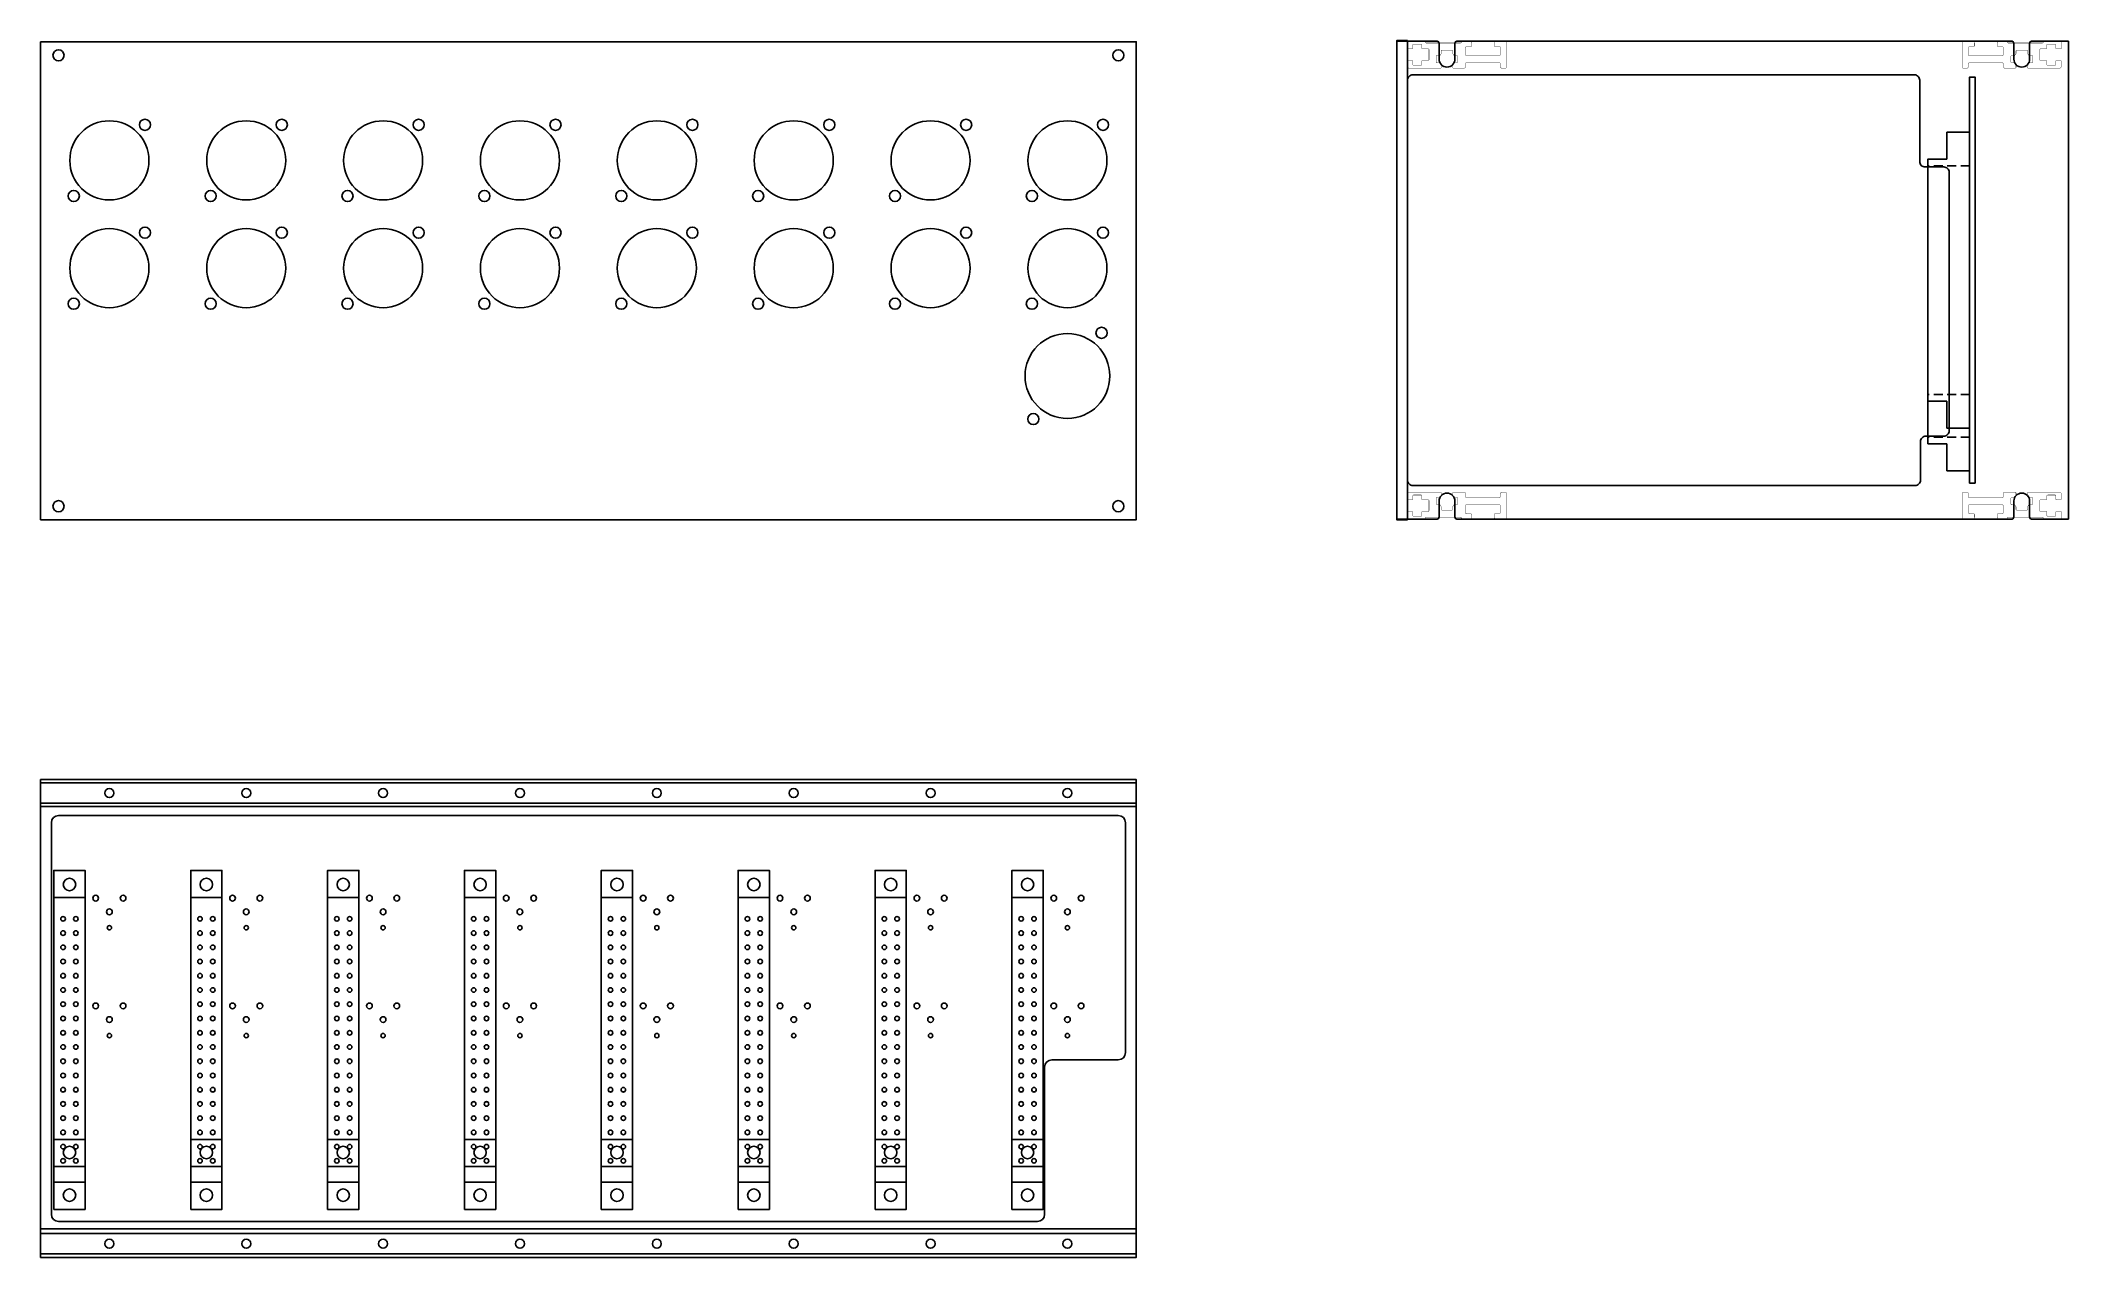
# Model space of a CAD drawing. Header units: inches. Extents: x 62 to 627, y 35 to 374.
import ezdxf

# ---------------------------------------------------------------- set-up
doc = ezdxf.new("R2010")
doc.units = ezdxf.units.IN
doc.header["$MEASUREMENT"] = 0
doc.linetypes.add('DASHED2', pattern=[0.375, 0.25, -0.125])
for name, color, linetype, transparency in [('EDAC 30pin', 62, 'Continuous', 0.6), ('EDAC 36PIN', 150, 'Continuous', 0.6), ('PCB', 140, 'Continuous', 0.6)]:
    doc.layers.add(name, color=color, linetype=linetype, transparency=transparency)
for name, color, linetype in [('Inserty', 220, 'Continuous'), ('Profile', 120, 'Continuous'), ('UniPCB', 1, 'Continuous')]:
    doc.layers.add(name, color=color, linetype=linetype)
doc.layers.add('Panel', color=7, linetype='Continuous', true_color=0x000000)

msp = doc.modelspace()

# ---------------------------------------------------------------- linework, layer by layer
for p, q in [((439.84, 373.56), (451.14, 373.56)), ((439.84, 373.56), (439.84, 240.56)), ((451.64, 373.06), (451.64, 368.56)), ((456.04, 368.56), (456.04, 373.06)), ((611.14, 373.56), (456.54, 373.56)), ((611.64, 373.06), (611.64, 368.56)), ((616.04, 368.56), (616.04, 373.06)), ((626.84, 373.56), (616.54, 373.56)), ((626.84, 240.56), (626.84, 373.56)), ((451.64, 245.6), (451.64, 241.06)), ((456.04, 241.06), (456.04, 245.6)), ((611.64, 241.06), (611.64, 245.6)), ((616.04, 245.6), (616.04, 241.06)), ((451.14, 240.56), (439.84, 240.56)), ((456.54, 240.56), (611.14, 240.56)), ((616.54, 240.56), (626.84, 240.56)), ((367.34, 168.06), (62.34, 168.06)), ((62.34, 168.06), (62.34, 160.06)), ((367.34, 160.06), (367.34, 168.06)), ((62.34, 160.56), (367.34, 160.56))]:
    msp.add_line(p, q)
at = {"lineweight": -3}
msp.add_lwpolyline([(62.34, 373.39), (367.34, 373.39), (367.34, 240.39), (62.34, 240.39)], close=True, dxfattribs=at)
for points in [[(62.34, 35.06), (367.34, 35.06), (367.34, 168.06), (62.34, 168.06)], [(62.34, 35.06), (367.34, 35.06), (367.34, 43.06), (62.34, 43.06)]]:
    msp.add_lwpolyline(points, close=True)
at = {"transparency": 33554536}
msp.add_lwpolyline([(367.34, 168.06), (367.34, 168.06), (367.34, 35.06), (367.34, 35.06)], close=True, dxfattribs=at)
for centre in [(67.34, 369.64), (362.34, 369.64), (67.34, 244.14), (362.34, 244.14)]:
    msp.add_circle(centre, 1.55, dxfattribs=at)
at = {"lineweight": -3}
for centre in [(81.49, 340.39), (119.59, 340.39), (157.69, 340.39), (195.79, 340.39), (233.89, 340.39), (271.99, 340.39), (310.09, 340.39), (348.19, 340.39), (119.59, 310.39), (157.69, 310.39), (195.79, 310.39), (233.89, 310.39), (271.99, 310.39), (310.09, 310.39), (348.19, 310.39)]:
    msp.add_circle(centre, 11, dxfattribs=at)
for centre, radius in [((91.39, 350.29), 1.55), ((129.49, 350.29), 1.55), ((167.59, 350.29), 1.55), ((205.69, 350.29), 1.55), ((243.79, 350.29), 1.55), ((281.89, 350.29), 1.55), ((319.99, 350.29), 1.55), ((358.09, 350.29), 1.55), ((71.59, 330.49), 1.55), ((109.69, 330.49), 1.55), ((147.79, 330.49), 1.55), ((185.89, 330.49), 1.55), ((223.99, 330.49), 1.55), ((262.09, 330.49), 1.55), ((300.19, 330.49), 1.55), ((338.29, 330.49), 1.55), ((91.39, 320.29), 1.55), ((129.49, 320.29), 1.55), ((167.59, 320.29), 1.55), ((205.69, 320.29), 1.55), ((243.79, 320.29), 1.55), ((281.89, 320.29), 1.55), ((319.99, 320.29), 1.55), ((358.09, 320.29), 1.55), ((81.49, 310.39), 11), ((71.59, 300.49), 1.55), ((109.69, 300.49), 1.55), ((147.79, 300.49), 1.55), ((185.89, 300.49), 1.55), ((223.99, 300.49), 1.55), ((262.09, 300.49), 1.55), ((300.19, 300.49), 1.55), ((338.29, 300.49), 1.55), ((357.69, 292.39), 1.55), ((348.19, 280.39), 11.8), ((338.69, 268.39), 1.55)]:
    msp.add_circle(centre, radius)
for centre, radius, start, end in [((451.14, 373.06), 0.5, 0, 90), ((456.54, 373.06), 0.5, 90, 180), ((611.14, 373.06), 0.5, 0, 90), ((616.54, 373.06), 0.5, 90, 180), ((453.84, 368.56), 2.2, 180, 0), ((613.84, 368.56), 2.2, 180, 0), ((453.84, 245.6), 2.2, 0, 180), ((613.84, 245.6), 2.2, 0, 180), ((451.14, 241.06), 0.5, 270, 0), ((456.54, 241.06), 0.5, 180, 270), ((611.14, 241.06), 0.5, 270, 0), ((616.54, 241.06), 0.5, 180, 270)]:
    msp.add_arc(centre, radius, start, end)
at = {"layer": 'EDAC 30pin', "transparency": 33554536}
for p, q in [((592.99, 340.72), (592.99, 348.29)), ((592.99, 348.29), (599.34, 348.29)), ((599.34, 348.29), (599.34, 340.72)), ((592.99, 273.41), (592.99, 265.84)), ((599.34, 265.84), (599.34, 273.41)), ((592.99, 265.84), (599.34, 265.84)), ((74.74, 135.22), (66.03, 135.22)), ((112.84, 135.22), (104.13, 135.22)), ((150.94, 135.22), (142.23, 135.22)), ((189.04, 135.22), (180.33, 135.22)), ((227.14, 135.22), (218.43, 135.22)), ((265.24, 135.22), (256.53, 135.22)), ((303.34, 135.22), (294.63, 135.22)), ((341.44, 135.22), (332.73, 135.22)), ((74.74, 67.91), (66.03, 67.91)), ((112.84, 67.91), (104.13, 67.91)), ((150.94, 67.91), (142.23, 67.91)), ((189.04, 67.91), (180.33, 67.91)), ((227.14, 67.91), (218.43, 67.91)), ((265.24, 67.91), (256.53, 67.91)), ((303.34, 67.91), (294.63, 67.91)), ((341.44, 67.91), (332.73, 67.91))]:
    msp.add_line(p, q, dxfattribs=at)
at = {"layer": 'EDAC 30pin', "linetype": 'DASHED2', "ltscale": 10, "transparency": 33554536}
for p, q in [((599.34, 338.86), (587.66, 338.86)), ((599.34, 275.26), (587.66, 275.26))]:
    msp.add_line(p, q, dxfattribs=at)
at = {"layer": 'EDAC 30pin', "transparency": 33554536}
for points in [[(592.99, 340.72), (587.66, 340.72), (587.66, 273.41), (592.99, 273.41)], [(599.34, 273.41), (599.34, 340.72)]]:
    msp.add_lwpolyline(points, dxfattribs=at)
for points in [[(66.03, 60.34), (74.74, 60.34), (74.74, 142.79), (66.03, 142.79)], [(104.13, 60.34), (112.84, 60.34), (112.84, 142.79), (104.13, 142.79)], [(142.23, 60.34), (150.94, 60.34), (150.94, 142.79), (142.23, 142.79)], [(180.33, 60.34), (189.04, 60.34), (189.04, 142.79), (180.33, 142.79)], [(218.43, 60.34), (227.14, 60.34), (227.14, 142.79), (218.43, 142.79)], [(256.53, 60.34), (265.24, 60.34), (265.24, 142.79), (256.53, 142.79)], [(294.63, 60.34), (303.34, 60.34), (303.34, 142.79), (294.63, 142.79)], [(332.73, 60.34), (341.44, 60.34), (341.44, 142.79), (332.73, 142.79)]]:
    msp.add_lwpolyline(points, close=True, dxfattribs=at)
for centre, radius in [((70.39, 138.85), 1.73), ((108.49, 138.85), 1.73), ((146.59, 138.85), 1.73), ((184.69, 138.85), 1.73), ((222.79, 138.85), 1.73), ((260.89, 138.85), 1.73), ((298.99, 138.85), 1.73), ((337.09, 138.85), 1.73), ((68.61, 129.3), 0.635), ((72.17, 129.3), 0.635), ((106.71, 129.3), 0.635), ((110.27, 129.3), 0.635), ((144.81, 129.3), 0.635), ((148.37, 129.3), 0.635), ((182.91, 129.3), 0.635), ((186.47, 129.3), 0.635), ((221.01, 129.3), 0.635), ((224.57, 129.3), 0.635), ((259.11, 129.3), 0.635), ((262.67, 129.3), 0.635), ((297.21, 129.3), 0.635), ((300.77, 129.3), 0.635), ((335.31, 129.3), 0.635), ((338.87, 129.3), 0.635), ((68.61, 125.34), 0.635), ((72.17, 125.34), 0.635), ((106.71, 125.34), 0.635), ((110.27, 125.34), 0.635), ((144.81, 125.34), 0.635), ((148.37, 125.34), 0.635), ((182.91, 125.34), 0.635), ((186.47, 125.34), 0.635), ((221.01, 125.34), 0.635), ((224.57, 125.34), 0.635), ((259.11, 125.34), 0.635), ((262.67, 125.34), 0.635), ((297.21, 125.34), 0.635), ((300.77, 125.34), 0.635), ((335.31, 125.34), 0.635), ((338.87, 125.34), 0.635), ((68.61, 121.38), 0.635), ((72.17, 121.38), 0.635), ((106.71, 121.38), 0.635), ((110.27, 121.38), 0.635), ((144.81, 121.38), 0.635), ((148.37, 121.38), 0.635), ((182.91, 121.38), 0.635), ((186.47, 121.38), 0.635), ((221.01, 121.38), 0.635), ((224.57, 121.38), 0.635), ((259.11, 121.38), 0.635), ((262.67, 121.38), 0.635), ((297.21, 121.38), 0.635), ((300.77, 121.38), 0.635), ((335.31, 121.38), 0.635), ((338.87, 121.38), 0.635), ((68.61, 117.42), 0.635), ((68.61, 113.46), 0.635), ((72.17, 117.42), 0.635), ((72.17, 113.46), 0.635), ((106.71, 117.42), 0.635), ((106.71, 113.46), 0.635), ((110.27, 117.42), 0.635), ((110.27, 113.46), 0.635), ((144.81, 117.42), 0.635), ((144.81, 113.46), 0.635), ((148.37, 117.42), 0.635), ((148.37, 113.46), 0.635), ((182.91, 117.42), 0.635), ((182.91, 113.46), 0.635), ((186.47, 117.42), 0.635), ((186.47, 113.46), 0.635), ((221.01, 117.42), 0.635), ((221.01, 113.46), 0.635), ((224.57, 117.42), 0.635), ((224.57, 113.46), 0.635), ((259.11, 117.42), 0.635), ((259.11, 113.46), 0.635), ((262.67, 117.42), 0.635), ((262.67, 113.46), 0.635), ((297.21, 117.42), 0.635), ((297.21, 113.46), 0.635), ((300.77, 117.42), 0.635), ((300.77, 113.46), 0.635), ((335.31, 117.42), 0.635), ((335.31, 113.46), 0.635), ((338.87, 117.42), 0.635), ((338.87, 113.46), 0.635), ((68.61, 109.5), 0.635), ((72.17, 109.5), 0.635), ((106.71, 109.5), 0.635), ((110.27, 109.5), 0.635), ((144.81, 109.5), 0.635), ((148.37, 109.5), 0.635), ((182.91, 109.5), 0.635), ((186.47, 109.5), 0.635), ((221.01, 109.5), 0.635), ((224.57, 109.5), 0.635), ((259.11, 109.5), 0.635), ((262.67, 109.5), 0.635), ((297.21, 109.5), 0.635), ((300.77, 109.5), 0.635), ((335.31, 109.5), 0.635), ((338.87, 109.5), 0.635), ((68.61, 105.54), 0.635), ((68.61, 101.58), 0.635), ((72.17, 105.54), 0.635), ((72.17, 101.58), 0.635), ((106.71, 105.54), 0.635), ((106.71, 101.58), 0.635), ((110.27, 105.54), 0.635), ((110.27, 101.58), 0.635), ((144.81, 105.54), 0.635), ((144.81, 101.58), 0.635), ((148.37, 105.54), 0.635), ((148.37, 101.58), 0.635), ((182.91, 105.54), 0.635), ((182.91, 101.58), 0.635), ((186.47, 105.54), 0.635), ((186.47, 101.58), 0.635), ((221.01, 105.54), 0.635), ((221.01, 101.58), 0.635), ((224.57, 105.54), 0.635), ((224.57, 101.58), 0.635), ((259.11, 105.54), 0.635), ((259.11, 101.58), 0.635), ((262.67, 105.54), 0.635), ((262.67, 101.58), 0.635), ((297.21, 105.54), 0.635), ((297.21, 101.58), 0.635), ((300.77, 105.54), 0.635), ((300.77, 101.58), 0.635), ((335.31, 105.54), 0.635), ((335.31, 101.58), 0.635), ((338.87, 105.54), 0.635), ((338.87, 101.58), 0.635), ((68.61, 97.59), 0.635), ((72.17, 97.59), 0.635), ((106.71, 97.59), 0.635), ((110.27, 97.59), 0.635), ((144.81, 97.59), 0.635), ((148.37, 97.59), 0.635), ((182.91, 97.59), 0.635), ((186.47, 97.59), 0.635), ((221.01, 97.59), 0.635), ((224.57, 97.59), 0.635), ((259.11, 97.59), 0.635), ((262.67, 97.59), 0.635), ((297.21, 97.59), 0.635), ((300.77, 97.59), 0.635), ((335.31, 97.59), 0.635), ((338.87, 97.59), 0.635), ((68.61, 93.63), 0.635), ((72.17, 93.63), 0.635), ((106.71, 93.63), 0.635), ((110.27, 93.63), 0.635), ((144.81, 93.63), 0.635), ((148.37, 93.63), 0.635), ((182.91, 93.63), 0.635), ((186.47, 93.63), 0.635), ((221.01, 93.63), 0.635), ((224.57, 93.63), 0.635), ((259.11, 93.63), 0.635), ((262.67, 93.63), 0.635), ((297.21, 93.63), 0.635), ((300.77, 93.63), 0.635), ((335.31, 93.63), 0.635), ((338.87, 93.63), 0.635), ((68.61, 89.67), 0.635), ((68.61, 85.71), 0.635), ((72.17, 89.67), 0.635), ((72.17, 85.71), 0.635), ((106.71, 89.67), 0.635), ((106.71, 85.71), 0.635), ((110.27, 89.67), 0.635), ((110.27, 85.71), 0.635), ((144.81, 89.67), 0.635), ((144.81, 85.71), 0.635), ((148.37, 89.67), 0.635), ((148.37, 85.71), 0.635), ((182.91, 89.67), 0.635), ((182.91, 85.71), 0.635), ((186.47, 89.67), 0.635), ((186.47, 85.71), 0.635), ((221.01, 89.67), 0.635), ((221.01, 85.71), 0.635), ((224.57, 89.67), 0.635), ((224.57, 85.71), 0.635), ((259.11, 89.67), 0.635), ((259.11, 85.71), 0.635), ((262.67, 89.67), 0.635), ((262.67, 85.71), 0.635), ((297.21, 89.67), 0.635), ((297.21, 85.71), 0.635), ((300.77, 89.67), 0.635), ((300.77, 85.71), 0.635), ((335.31, 89.67), 0.635), ((335.31, 85.71), 0.635), ((338.87, 89.67), 0.635), ((338.87, 85.71), 0.635), ((68.61, 81.75), 0.635), ((72.17, 81.75), 0.635), ((106.71, 81.75), 0.635), ((110.27, 81.75), 0.635), ((144.81, 81.75), 0.635), ((148.37, 81.75), 0.635), ((182.91, 81.75), 0.635), ((186.47, 81.75), 0.635), ((221.01, 81.75), 0.635), ((224.57, 81.75), 0.635), ((259.11, 81.75), 0.635), ((262.67, 81.75), 0.635), ((297.21, 81.75), 0.635), ((300.77, 81.75), 0.635), ((335.31, 81.75), 0.635), ((338.87, 81.75), 0.635), ((68.61, 77.79), 0.635), ((68.61, 73.83), 0.635), ((72.17, 77.79), 0.635), ((72.17, 73.83), 0.635), ((106.71, 77.79), 0.635), ((106.71, 73.83), 0.635), ((110.27, 77.79), 0.635), ((110.27, 73.83), 0.635), ((144.81, 77.79), 0.635), ((144.81, 73.83), 0.635), ((148.37, 77.79), 0.635), ((148.37, 73.83), 0.635), ((182.91, 77.79), 0.635), ((182.91, 73.83), 0.635), ((186.47, 77.79), 0.635), ((186.47, 73.83), 0.635), ((221.01, 77.79), 0.635), ((221.01, 73.83), 0.635), ((224.57, 77.79), 0.635), ((224.57, 73.83), 0.635), ((259.11, 77.79), 0.635), ((259.11, 73.83), 0.635), ((262.67, 77.79), 0.635), ((262.67, 73.83), 0.635), ((297.21, 77.79), 0.635), ((297.21, 73.83), 0.635), ((300.77, 77.79), 0.635), ((300.77, 73.83), 0.635), ((335.31, 77.79), 0.635), ((335.31, 73.83), 0.635), ((338.87, 77.79), 0.635), ((338.87, 73.83), 0.635), ((70.39, 64.28), 1.73), ((108.49, 64.28), 1.73), ((146.59, 64.28), 1.73), ((184.69, 64.28), 1.73), ((222.79, 64.28), 1.73), ((260.89, 64.28), 1.73), ((298.99, 64.28), 1.73), ((337.09, 64.28), 1.73)]:
    msp.add_circle(centre, radius, dxfattribs=at)
at = {"layer": 'EDAC 36PIN', "transparency": 33554536}
for p, q in [((599.34, 348.29), (592.99, 348.29)), ((592.99, 348.29), (592.99, 340.72)), ((599.34, 340.72), (599.34, 348.29)), ((592.99, 340.72), (587.66, 340.72)), ((587.66, 340.72), (587.66, 261.52)), ((599.34, 261.52), (599.34, 340.72)), ((587.66, 261.52), (592.99, 261.52)), ((592.99, 261.52), (592.99, 253.95)), ((599.34, 253.95), (599.34, 261.52)), ((592.99, 253.95), (599.34, 253.95)), ((66.03, 135.22), (74.74, 135.22)), ((104.13, 135.22), (112.84, 135.22)), ((142.23, 135.22), (150.94, 135.22)), ((180.33, 135.22), (189.04, 135.22)), ((218.43, 135.22), (227.14, 135.22)), ((256.53, 135.22), (265.24, 135.22)), ((294.63, 135.22), (303.34, 135.22)), ((332.73, 135.22), (341.44, 135.22)), ((66.03, 56.02), (74.74, 56.02)), ((104.13, 56.02), (112.84, 56.02)), ((142.23, 56.02), (150.94, 56.02)), ((180.33, 56.02), (189.04, 56.02)), ((218.43, 56.02), (227.14, 56.02)), ((256.53, 56.02), (265.24, 56.02)), ((294.63, 56.02), (303.34, 56.02)), ((332.73, 56.02), (341.44, 56.02))]:
    msp.add_line(p, q, dxfattribs=at)
at = {"layer": 'EDAC 36PIN', "linetype": 'DASHED2', "ltscale": 10, "transparency": 33554536}
for p, q in [((599.34, 338.86), (587.66, 338.86)), ((599.34, 263.37), (587.66, 263.37))]:
    msp.add_line(p, q, dxfattribs=at)
at = {"layer": 'EDAC 36PIN', "transparency": 33554536}
for points in [[(66.03, 48.45), (74.74, 48.45), (74.74, 142.79), (66.03, 142.79)], [(104.13, 48.45), (112.84, 48.45), (112.84, 142.79), (104.13, 142.79)], [(142.23, 48.45), (150.94, 48.45), (150.94, 142.79), (142.23, 142.79)], [(180.33, 48.45), (189.04, 48.45), (189.04, 142.79), (180.33, 142.79)], [(218.43, 48.45), (227.14, 48.45), (227.14, 142.79), (218.43, 142.79)], [(256.53, 48.45), (265.24, 48.45), (265.24, 142.79), (256.53, 142.79)], [(294.63, 48.45), (303.34, 48.45), (303.34, 142.79), (294.63, 142.79)], [(332.73, 48.45), (341.44, 48.45), (341.44, 142.79), (332.73, 142.79)]]:
    msp.add_lwpolyline(points, close=True, dxfattribs=at)
for centre, radius in [((70.39, 138.85), 1.73), ((108.49, 138.85), 1.73), ((146.59, 138.85), 1.73), ((184.69, 138.85), 1.73), ((222.79, 138.85), 1.73), ((260.89, 138.85), 1.73), ((298.99, 138.85), 1.73), ((337.09, 138.85), 1.73), ((68.61, 129.3), 0.635), ((72.17, 129.3), 0.635), ((106.71, 129.3), 0.635), ((110.27, 129.3), 0.635), ((144.81, 129.3), 0.635), ((148.37, 129.3), 0.635), ((182.91, 129.3), 0.635), ((186.47, 129.3), 0.635), ((221.01, 129.3), 0.635), ((224.57, 129.3), 0.635), ((259.11, 129.3), 0.635), ((262.67, 129.3), 0.635), ((297.21, 129.3), 0.635), ((300.77, 129.3), 0.635), ((335.31, 129.3), 0.635), ((338.87, 129.3), 0.635), ((68.61, 125.34), 0.635), ((72.17, 125.34), 0.635), ((106.71, 125.34), 0.635), ((110.27, 125.34), 0.635), ((144.81, 125.34), 0.635), ((148.37, 125.34), 0.635), ((182.91, 125.34), 0.635), ((186.47, 125.34), 0.635), ((221.01, 125.34), 0.635), ((224.57, 125.34), 0.635), ((259.11, 125.34), 0.635), ((262.67, 125.34), 0.635), ((297.21, 125.34), 0.635), ((300.77, 125.34), 0.635), ((335.31, 125.34), 0.635), ((338.87, 125.34), 0.635), ((68.61, 121.38), 0.635), ((72.17, 121.38), 0.635), ((106.71, 121.38), 0.635), ((110.27, 121.38), 0.635), ((144.81, 121.38), 0.635), ((148.37, 121.38), 0.635), ((182.91, 121.38), 0.635), ((186.47, 121.38), 0.635), ((221.01, 121.38), 0.635), ((224.57, 121.38), 0.635), ((259.11, 121.38), 0.635), ((262.67, 121.38), 0.635), ((297.21, 121.38), 0.635), ((300.77, 121.38), 0.635), ((335.31, 121.38), 0.635), ((338.87, 121.38), 0.635), ((68.61, 117.42), 0.635), ((68.61, 113.46), 0.635), ((72.17, 117.42), 0.635), ((72.17, 113.46), 0.635), ((106.71, 117.42), 0.635), ((106.71, 113.46), 0.635), ((110.27, 117.42), 0.635), ((110.27, 113.46), 0.635), ((144.81, 117.42), 0.635), ((144.81, 113.46), 0.635), ((148.37, 117.42), 0.635), ((148.37, 113.46), 0.635), ((182.91, 117.42), 0.635), ((182.91, 113.46), 0.635), ((186.47, 117.42), 0.635), ((186.47, 113.46), 0.635), ((221.01, 117.42), 0.635), ((221.01, 113.46), 0.635), ((224.57, 117.42), 0.635), ((224.57, 113.46), 0.635), ((259.11, 117.42), 0.635), ((259.11, 113.46), 0.635), ((262.67, 117.42), 0.635), ((262.67, 113.46), 0.635), ((297.21, 117.42), 0.635), ((297.21, 113.46), 0.635), ((300.77, 117.42), 0.635), ((300.77, 113.46), 0.635), ((335.31, 117.42), 0.635), ((335.31, 113.46), 0.635), ((338.87, 117.42), 0.635), ((338.87, 113.46), 0.635), ((68.61, 109.5), 0.635), ((72.17, 109.5), 0.635), ((106.71, 109.5), 0.635), ((110.27, 109.5), 0.635), ((144.81, 109.5), 0.635), ((148.37, 109.5), 0.635), ((182.91, 109.5), 0.635), ((186.47, 109.5), 0.635), ((221.01, 109.5), 0.635), ((224.57, 109.5), 0.635), ((259.11, 109.5), 0.635), ((262.67, 109.5), 0.635), ((297.21, 109.5), 0.635), ((300.77, 109.5), 0.635), ((335.31, 109.5), 0.635), ((338.87, 109.5), 0.635), ((68.61, 105.54), 0.635), ((68.61, 101.58), 0.635), ((72.17, 105.54), 0.635), ((72.17, 101.58), 0.635), ((106.71, 105.54), 0.635), ((106.71, 101.58), 0.635), ((110.27, 105.54), 0.635), ((110.27, 101.58), 0.635), ((144.81, 105.54), 0.635), ((144.81, 101.58), 0.635), ((148.37, 105.54), 0.635), ((148.37, 101.58), 0.635), ((182.91, 105.54), 0.635), ((182.91, 101.58), 0.635), ((186.47, 105.54), 0.635), ((186.47, 101.58), 0.635), ((221.01, 105.54), 0.635), ((221.01, 101.58), 0.635), ((224.57, 105.54), 0.635), ((224.57, 101.58), 0.635), ((259.11, 105.54), 0.635), ((259.11, 101.58), 0.635), ((262.67, 105.54), 0.635), ((262.67, 101.58), 0.635), ((297.21, 105.54), 0.635), ((297.21, 101.58), 0.635), ((300.77, 105.54), 0.635), ((300.77, 101.58), 0.635), ((335.31, 105.54), 0.635), ((335.31, 101.58), 0.635), ((338.87, 105.54), 0.635), ((338.87, 101.58), 0.635), ((68.61, 97.58), 0.635), ((72.17, 97.58), 0.635), ((106.71, 97.58), 0.635), ((110.27, 97.58), 0.635), ((144.81, 97.58), 0.635), ((148.37, 97.58), 0.635), ((182.91, 97.58), 0.635), ((186.47, 97.58), 0.635), ((221.01, 97.58), 0.635), ((224.57, 97.58), 0.635), ((259.11, 97.58), 0.635), ((262.67, 97.58), 0.635), ((297.21, 97.58), 0.635), ((300.77, 97.58), 0.635), ((335.31, 97.58), 0.635), ((338.87, 97.58), 0.635), ((68.61, 93.62), 0.635), ((72.17, 93.62), 0.635), ((106.71, 93.62), 0.635), ((110.27, 93.62), 0.635), ((144.81, 93.62), 0.635), ((148.37, 93.62), 0.635), ((182.91, 93.62), 0.635), ((186.47, 93.62), 0.635), ((221.01, 93.62), 0.635), ((224.57, 93.62), 0.635), ((259.11, 93.62), 0.635), ((262.67, 93.62), 0.635), ((297.21, 93.62), 0.635), ((300.77, 93.62), 0.635), ((335.31, 93.62), 0.635), ((338.87, 93.62), 0.635), ((68.61, 89.66), 0.635), ((68.61, 85.7), 0.635), ((72.17, 89.66), 0.635), ((72.17, 85.7), 0.635), ((106.71, 89.66), 0.635), ((106.71, 85.7), 0.635), ((110.27, 89.66), 0.635), ((110.27, 85.7), 0.635), ((144.81, 89.66), 0.635), ((144.81, 85.7), 0.635), ((148.37, 89.66), 0.635), ((148.37, 85.7), 0.635), ((182.91, 89.66), 0.635), ((182.91, 85.7), 0.635), ((186.47, 89.66), 0.635), ((186.47, 85.7), 0.635), ((221.01, 89.66), 0.635), ((221.01, 85.7), 0.635), ((224.57, 89.66), 0.635), ((224.57, 85.7), 0.635), ((259.11, 89.66), 0.635), ((259.11, 85.7), 0.635), ((262.67, 89.66), 0.635), ((262.67, 85.7), 0.635), ((297.21, 89.66), 0.635), ((297.21, 85.7), 0.635), ((300.77, 89.66), 0.635), ((300.77, 85.7), 0.635), ((335.31, 89.66), 0.635), ((335.31, 85.7), 0.635), ((338.87, 89.66), 0.635), ((338.87, 85.7), 0.635), ((68.61, 81.74), 0.635), ((72.17, 81.74), 0.635), ((106.71, 81.74), 0.635), ((110.27, 81.74), 0.635), ((144.81, 81.74), 0.635), ((148.37, 81.74), 0.635), ((182.91, 81.74), 0.635), ((186.47, 81.74), 0.635), ((221.01, 81.74), 0.635), ((224.57, 81.74), 0.635), ((259.11, 81.74), 0.635), ((262.67, 81.74), 0.635), ((297.21, 81.74), 0.635), ((300.77, 81.74), 0.635), ((335.31, 81.74), 0.635), ((338.87, 81.74), 0.635), ((68.61, 77.78), 0.635), ((68.61, 73.82), 0.635), ((72.17, 77.78), 0.635), ((72.17, 73.82), 0.635), ((106.71, 77.78), 0.635), ((106.71, 73.82), 0.635), ((110.27, 77.78), 0.635), ((110.27, 73.82), 0.635), ((144.81, 77.78), 0.635), ((144.81, 73.82), 0.635), ((148.37, 77.78), 0.635), ((148.37, 73.82), 0.635), ((182.91, 77.78), 0.635), ((182.91, 73.82), 0.635), ((186.47, 77.78), 0.635), ((186.47, 73.82), 0.635), ((221.01, 77.78), 0.635), ((221.01, 73.82), 0.635), ((224.57, 77.78), 0.635), ((224.57, 73.82), 0.635), ((259.11, 77.78), 0.635), ((259.11, 73.82), 0.635), ((262.67, 77.78), 0.635), ((262.67, 73.82), 0.635), ((297.21, 77.78), 0.635), ((297.21, 73.82), 0.635), ((300.77, 77.78), 0.635), ((300.77, 73.82), 0.635), ((335.31, 77.78), 0.635), ((335.31, 73.82), 0.635), ((338.87, 77.78), 0.635), ((338.87, 73.82), 0.635), ((68.61, 69.86), 0.635), ((72.17, 69.86), 0.635), ((106.71, 69.86), 0.635), ((110.27, 69.86), 0.635), ((144.81, 69.86), 0.635), ((148.37, 69.86), 0.635), ((182.91, 69.86), 0.635), ((186.47, 69.86), 0.635), ((221.01, 69.86), 0.635), ((224.57, 69.86), 0.635), ((259.11, 69.86), 0.635), ((262.67, 69.86), 0.635), ((297.21, 69.86), 0.635), ((300.77, 69.86), 0.635), ((335.31, 69.86), 0.635), ((338.87, 69.86), 0.635), ((68.61, 65.9), 0.635), ((68.61, 61.94), 0.635), ((72.17, 65.9), 0.635), ((72.17, 61.94), 0.635), ((106.71, 65.9), 0.635), ((106.71, 61.94), 0.635), ((110.27, 65.9), 0.635), ((110.27, 61.94), 0.635), ((144.81, 65.9), 0.635), ((144.81, 61.94), 0.635), ((148.37, 65.9), 0.635), ((148.37, 61.94), 0.635), ((182.91, 65.9), 0.635), ((182.91, 61.94), 0.635), ((186.47, 65.9), 0.635), ((186.47, 61.94), 0.635), ((221.01, 65.9), 0.635), ((221.01, 61.94), 0.635), ((224.57, 65.9), 0.635), ((224.57, 61.94), 0.635), ((259.11, 65.9), 0.635), ((259.11, 61.94), 0.635), ((262.67, 65.9), 0.635), ((262.67, 61.94), 0.635), ((297.21, 65.9), 0.635), ((297.21, 61.94), 0.635), ((300.77, 65.9), 0.635), ((300.77, 61.94), 0.635), ((335.31, 65.9), 0.635), ((335.31, 61.94), 0.635), ((338.87, 65.9), 0.635), ((338.87, 61.94), 0.635), ((70.39, 52.39), 1.73), ((108.49, 52.39), 1.73), ((146.59, 52.39), 1.73), ((184.69, 52.39), 1.73), ((222.79, 52.39), 1.73), ((260.89, 52.39), 1.73), ((298.99, 52.39), 1.73), ((337.09, 52.39), 1.73)]:
    msp.add_circle(centre, radius, dxfattribs=at)
at = {"layer": 'Inserty', "transparency": 33554536}
for p, q in [((62.34, 167.11), (62.34, 161.51)), ((367.34, 167.11), (62.34, 167.11)), ((367.34, 161.51), (367.34, 167.11)), ((62.34, 161.51), (367.34, 161.51)), ((62.34, 41.68), (62.34, 36.08)), ((367.34, 41.68), (62.34, 41.68)), ((367.34, 36.08), (367.34, 41.68)), ((62.34, 36.08), (367.34, 36.08))]:
    msp.add_line(p, q, dxfattribs=at)
for centre in [(81.49, 164.31), (119.59, 164.31), (157.69, 164.31), (195.79, 164.31), (233.89, 164.31), (271.99, 164.31), (310.09, 164.31), (348.19, 164.31), (81.49, 38.88), (119.59, 38.88), (157.69, 38.88), (195.79, 38.88), (233.89, 38.88), (271.99, 38.88), (310.09, 38.88), (348.19, 38.88)]:
    msp.add_circle(centre, 1.25, dxfattribs=at)
at = {"layer": 'Panel'}
msp.add_lwpolyline([(442.84, 240.39), (439.84, 240.39), (439.84, 373.74), (442.84, 373.74)], close=True, dxfattribs=at)
at = {"layer": 'PCB'}
for p, q in [((362.34, 158.06), (67.34, 158.06)), ((65.34, 156.06), (65.34, 47.06)), ((364.34, 92.06), (364.34, 156.06)), ((67.34, 45.06), (289.44, 45.06)), ((289.44, 45.06), (339.84, 45.06))]:
    msp.add_line(p, q, dxfattribs=at)
at = {"layer": 'PCB', "transparency": 33554536}
for p, q in [((341.84, 47.06), (341.84, 88.06)), ((343.84, 90.06), (362.34, 90.06))]:
    msp.add_line(p, q, dxfattribs=at)
msp.add_lwpolyline([(600.84, 250.56), (600.84, 363.56), (599.34, 363.56), (599.34, 250.56)], close=True, dxfattribs=at)
at = {"layer": 'PCB'}
for centre, radius in [((77.68, 135.06), 0.8), ((85.3, 135.06), 0.8), ((115.78, 135.06), 0.8), ((123.4, 135.06), 0.8), ((153.88, 135.06), 0.8), ((161.5, 135.06), 0.8), ((191.98, 135.06), 0.8), ((199.6, 135.06), 0.8), ((230.08, 135.06), 0.8), ((237.7, 135.06), 0.8), ((268.18, 135.06), 0.8), ((275.8, 135.06), 0.8), ((306.28, 135.06), 0.8), ((313.9, 135.06), 0.8), ((344.38, 135.06), 0.8), ((352, 135.06), 0.8), ((81.49, 131.25), 0.8), ((119.59, 131.25), 0.8), ((157.69, 131.25), 0.8), ((195.79, 131.25), 0.8), ((233.89, 131.25), 0.8), ((271.99, 131.25), 0.8), ((310.09, 131.25), 0.8), ((348.19, 131.25), 0.8), ((81.49, 126.81), 0.6), ((119.59, 126.81), 0.6), ((157.69, 126.81), 0.6), ((195.79, 126.81), 0.6), ((233.89, 126.81), 0.6), ((271.99, 126.81), 0.6), ((310.09, 126.81), 0.6), ((348.19, 126.81), 0.6), ((77.68, 105.06), 0.8), ((81.49, 101.25), 0.8), ((85.3, 105.06), 0.8), ((115.78, 105.06), 0.8), ((119.59, 101.25), 0.8), ((123.4, 105.06), 0.8), ((153.88, 105.06), 0.8), ((157.69, 101.25), 0.8), ((161.5, 105.06), 0.8), ((191.98, 105.06), 0.8), ((195.79, 101.25), 0.8), ((199.6, 105.06), 0.8), ((230.08, 105.06), 0.8), ((233.89, 101.25), 0.8), ((237.7, 105.06), 0.8), ((268.18, 105.06), 0.8), ((271.99, 101.25), 0.8), ((275.8, 105.06), 0.8), ((306.28, 105.06), 0.8), ((310.09, 101.25), 0.8), ((313.9, 105.06), 0.8), ((344.38, 105.06), 0.8), ((348.19, 101.25), 0.8), ((352, 105.06), 0.8), ((81.49, 96.81), 0.6), ((119.59, 96.81), 0.6), ((157.69, 96.81), 0.6), ((195.79, 96.81), 0.6), ((233.89, 96.81), 0.6), ((271.99, 96.81), 0.6), ((310.09, 96.81), 0.6), ((348.19, 96.81), 0.6)]:
    msp.add_circle(centre, radius, dxfattribs=at)
for centre, start, end in [((67.34, 156.06), 90, 180), ((362.34, 156.06), 0, 90), ((362.34, 92.06), 270, 0), ((67.34, 47.06), 180, 270)]:
    msp.add_arc(centre, 2, start, end, dxfattribs=at)
at = {"layer": 'PCB', "transparency": 33554536}
for centre, start, end in [((343.84, 88.06), 90, 180), ((339.84, 47.06), 270, 0)]:
    msp.add_arc(centre, 2, start, end, dxfattribs=at)
at = {"layer": 'Profile', "lineweight": 9, "const_width": 0.1}
for points in [[(467.04, 372.26), (467.04, 373.06, -0.414214), (467.54, 373.56), (470.14, 373.56, -0.414214), (470.34, 373.36), (470.34, 366.26, -0.414214), (470.14, 366.06), (469.14, 366.06, -0.414214), (468.64, 366.56), (468.64, 367.36, 0.414214), (468.44, 367.56), (459.24, 367.56, 0.414214), (459.04, 367.36), (459.04, 366.56, -0.414214), (458.54, 366.06), (455.64, 366.06, -0.414214), (455.44, 366.26), (455.44, 367.05, 0.071269), (455.8, 367.56), (456.64, 367.56, 0.414213), (456.84, 367.76), (456.84, 369.36, 0.414214), (456.64, 369.56), (455.8, 369.56, 0.071269), (455.44, 370.07), (455.44, 370.86, 0.414214), (455.24, 371.06), (452.44, 371.06, 0.414214), (452.24, 370.86), (452.24, 370.07, 0.071269), (451.88, 369.56), (451.04, 369.56, 0.414213), (450.84, 369.36), (450.84, 367.76, 0.414214), (451.04, 367.56), (451.88, 367.56, 0.071269), (452.24, 367.05), (452.24, 366.26, -0.414214), (452.04, 366.06), (443.34, 366.06, -0.414214), (442.84, 366.56), (442.84, 368.01, -0.414214), (443.04, 368.21), (444.14, 368.21, -0.414214), (444.34, 368.01), (444.34, 367.06, 0.414214), (444.54, 366.86), (446.64, 366.86, 0.414214), (446.84, 367.06), (446.84, 368.01, -0.414214), (447.04, 368.21), (448.64, 368.21, 0.414214), (448.84, 368.41), (448.84, 371.21, 0.414214), (448.64, 371.41), (447.04, 371.41, -0.414214), (446.84, 371.61), (446.84, 372.56, 0.414214), (446.64, 372.76), (444.54, 372.76, 0.414214), (444.34, 372.56), (444.34, 371.61, -0.414214), (444.14, 371.41), (443.04, 371.41, -0.414214), (442.84, 371.61), (442.84, 373.36, -0.414214), (443.04, 373.56), (447.64, 373.56, -0.414214), (447.84, 373.36), (447.84, 373.26, 0.414214), (448.04, 373.06), (457.64, 373.06, 0.414214), (457.84, 373.26), (457.84, 373.36, -0.414214), (458.04, 373.56), (460.14, 373.56, -0.414214), (460.64, 373.06), (460.64, 372.26, -0.414214), (460.44, 372.06), (459.24, 372.06, 0.414214), (459.04, 371.86), (459.04, 369.76, 0.414214), (459.24, 369.56), (468.44, 369.56, 0.414214), (468.64, 369.76), (468.64, 371.86, 0.414214), (468.44, 372.06), (467.24, 372.06, -0.414214)], [(600.64, 372.26), (600.64, 373.06, 0.414214), (600.14, 373.56), (597.54, 373.56, 0.414214), (597.34, 373.36), (597.34, 366.26, 0.414214), (597.54, 366.06), (598.54, 366.06, 0.414214), (599.04, 366.56), (599.04, 367.36, -0.414214), (599.24, 367.56), (608.44, 367.56, -0.414214), (608.64, 367.36), (608.64, 366.56, 0.414214), (609.14, 366.06), (612.04, 366.06, 0.414214), (612.24, 366.26), (612.24, 367.05, -0.071269), (611.88, 367.56), (611.04, 367.56, -0.414213), (610.84, 367.76), (610.84, 369.36, -0.414214), (611.04, 369.56), (611.88, 369.56, -0.071269), (612.24, 370.07), (612.24, 370.86, -0.414214), (612.44, 371.06), (615.24, 371.06, -0.414214), (615.44, 370.86), (615.44, 370.07, -0.071269), (615.8, 369.56), (616.64, 369.56, -0.414213), (616.84, 369.36), (616.84, 367.76, -0.414214), (616.64, 367.56), (615.8, 367.56, -0.071269), (615.44, 367.05), (615.44, 366.26, 0.414214), (615.64, 366.06), (624.34, 366.06, 0.414214), (624.84, 366.56), (624.84, 368.01, 0.414214), (624.64, 368.21), (623.54, 368.21, 0.414214), (623.34, 368.01), (623.34, 367.06, -0.414214), (623.14, 366.86), (621.04, 366.86, -0.414214), (620.84, 367.06), (620.84, 368.01, 0.414214), (620.64, 368.21), (619.04, 368.21, -0.414214), (618.84, 368.41), (618.84, 371.21, -0.414214), (619.04, 371.41), (620.64, 371.41, 0.414214), (620.84, 371.61), (620.84, 372.56, -0.414214), (621.04, 372.76), (623.14, 372.76, -0.414214), (623.34, 372.56), (623.34, 371.61, 0.414214), (623.54, 371.41), (624.64, 371.41, 0.414214), (624.84, 371.61), (624.84, 373.36, 0.414214), (624.64, 373.56), (620.04, 373.56, 0.414214), (619.84, 373.36), (619.84, 373.26, -0.414214), (619.64, 373.06), (610.04, 373.06, -0.414214), (609.84, 373.26), (609.84, 373.36, 0.414214), (609.64, 373.56), (607.54, 373.56, 0.414214), (607.04, 373.06), (607.04, 372.26, 0.414214), (607.24, 372.06), (608.44, 372.06, -0.414214), (608.64, 371.86), (608.64, 369.76, -0.414214), (608.44, 369.56), (599.24, 369.56, -0.414214), (599.04, 369.76), (599.04, 371.86, -0.414214), (599.24, 372.06), (600.44, 372.06, 0.414214)], [(467.04, 241.86), (467.04, 241.06, 0.414214), (467.54, 240.56), (470.14, 240.56, 0.414214), (470.34, 240.76), (470.34, 247.86, 0.414214), (470.14, 248.06), (469.14, 248.06, 0.414214), (468.64, 247.56), (468.64, 246.76, -0.414214), (468.44, 246.56), (459.24, 246.56, -0.414214), (459.04, 246.76), (459.04, 247.56, 0.414214), (458.54, 248.06), (455.64, 248.06, 0.414214), (455.44, 247.86), (455.44, 247.07, -0.071269), (455.8, 246.56), (456.64, 246.56, -0.414213), (456.84, 246.36), (456.84, 244.76, -0.414214), (456.64, 244.56), (455.8, 244.56, -0.071269), (455.44, 244.05), (455.44, 243.26, -0.414214), (455.24, 243.06), (452.44, 243.06, -0.414214), (452.24, 243.26), (452.24, 244.05, -0.071269), (451.88, 244.56), (451.04, 244.56, -0.414213), (450.84, 244.76), (450.84, 246.36, -0.414214), (451.04, 246.56), (451.88, 246.56, -0.071269), (452.24, 247.07), (452.24, 247.86, 0.414214), (452.04, 248.06), (443.34, 248.06, 0.414214), (442.84, 247.56), (442.84, 246.11, 0.414214), (443.04, 245.91), (444.14, 245.91, 0.414214), (444.34, 246.11), (444.34, 247.06, -0.414214), (444.54, 247.26), (446.64, 247.26, -0.414214), (446.84, 247.06), (446.84, 246.11, 0.414214), (447.04, 245.91), (448.64, 245.91, -0.414214), (448.84, 245.71), (448.84, 242.91, -0.414214), (448.64, 242.71), (447.04, 242.71, 0.414214), (446.84, 242.51), (446.84, 241.56, -0.414214), (446.64, 241.36), (444.54, 241.36, -0.414214), (444.34, 241.56), (444.34, 242.51, 0.414214), (444.14, 242.71), (443.04, 242.71, 0.414214), (442.84, 242.51), (442.84, 240.76, 0.414214), (443.04, 240.56), (447.64, 240.56, 0.414214), (447.84, 240.76), (447.84, 240.86, -0.414214), (448.04, 241.06), (457.64, 241.06, -0.414214), (457.84, 240.86), (457.84, 240.76, 0.414214), (458.04, 240.56), (460.14, 240.56, 0.414214), (460.64, 241.06), (460.64, 241.86, 0.414214), (460.44, 242.06), (459.24, 242.06, -0.414214), (459.04, 242.26), (459.04, 244.36, -0.414214), (459.24, 244.56), (468.44, 244.56, -0.414214), (468.64, 244.36), (468.64, 242.26, -0.414214), (468.44, 242.06), (467.24, 242.06, 0.414214)], [(600.64, 241.86), (600.64, 241.06, -0.414214), (600.14, 240.56), (597.54, 240.56, -0.414214), (597.34, 240.76), (597.34, 247.86, -0.414214), (597.54, 248.06), (598.54, 248.06, -0.414214), (599.04, 247.56), (599.04, 246.76, 0.414214), (599.24, 246.56), (608.44, 246.56, 0.414214), (608.64, 246.76), (608.64, 247.56, -0.414214), (609.14, 248.06), (612.04, 248.06, -0.414214), (612.24, 247.86), (612.24, 247.07, 0.071269), (611.88, 246.56), (611.04, 246.56, 0.414213), (610.84, 246.36), (610.84, 244.76, 0.414214), (611.04, 244.56), (611.88, 244.56, 0.071269), (612.24, 244.05), (612.24, 243.26, 0.414214), (612.44, 243.06), (615.24, 243.06, 0.414214), (615.44, 243.26), (615.44, 244.05, 0.071269), (615.8, 244.56), (616.64, 244.56, 0.414213), (616.84, 244.76), (616.84, 246.36, 0.414214), (616.64, 246.56), (615.8, 246.56, 0.071269), (615.44, 247.07), (615.44, 247.86, -0.414214), (615.64, 248.06), (624.34, 248.06, -0.414214), (624.84, 247.56), (624.84, 246.11, -0.414214), (624.64, 245.91), (623.54, 245.91, -0.414214), (623.34, 246.11), (623.34, 247.06, 0.414214), (623.14, 247.26), (621.04, 247.26, 0.414214), (620.84, 247.06), (620.84, 246.11, -0.414214), (620.64, 245.91), (619.04, 245.91, 0.414214), (618.84, 245.71), (618.84, 242.91, 0.414214), (619.04, 242.71), (620.64, 242.71, -0.414214), (620.84, 242.51), (620.84, 241.56, 0.414214), (621.04, 241.36), (623.14, 241.36, 0.414214), (623.34, 241.56), (623.34, 242.51, -0.414214), (623.54, 242.71), (624.64, 242.71, -0.414214), (624.84, 242.51), (624.84, 240.76, -0.414214), (624.64, 240.56), (620.04, 240.56, -0.414214), (619.84, 240.76), (619.84, 240.86, 0.414214), (619.64, 241.06), (610.04, 241.06, 0.414214), (609.84, 240.86), (609.84, 240.76, -0.414214), (609.64, 240.56), (607.54, 240.56, -0.414214), (607.04, 241.06), (607.04, 241.86, -0.414214), (607.24, 242.06), (608.44, 242.06, 0.414214), (608.64, 242.26), (608.64, 244.36, 0.414214), (608.44, 244.56), (599.24, 244.56, 0.414214), (599.04, 244.36), (599.04, 242.26, 0.414214), (599.24, 242.06), (600.44, 242.06, -0.414214)]]:
    msp.add_lwpolyline(points, format="xyb", close=True, dxfattribs=at)
at = {"layer": 'UniPCB'}
msp.add_lwpolyline([(444.34, 249.91), (584.14, 249.91, 0.414214), (585.64, 251.41), (585.64, 262.13), (585.64, 262.13, -0.414214), (587.14, 263.63), (588.84, 263.63), (592.14, 263.63, 0.414214), (593.64, 265.13), (593.64, 337.07, 0.414214), (592.14, 338.57), (588.64, 338.57), (586.94, 338.57, -0.414214), (585.44, 340.07), (585.44, 340.07), (585.44, 362.71, 0.414214), (583.94, 364.21), (444.34, 364.21, 0.414214), (442.84, 362.71), (442.84, 251.41, 0.414214)], format="xyb", close=True, dxfattribs=at)

doc.saveas('drawing.dxf')
